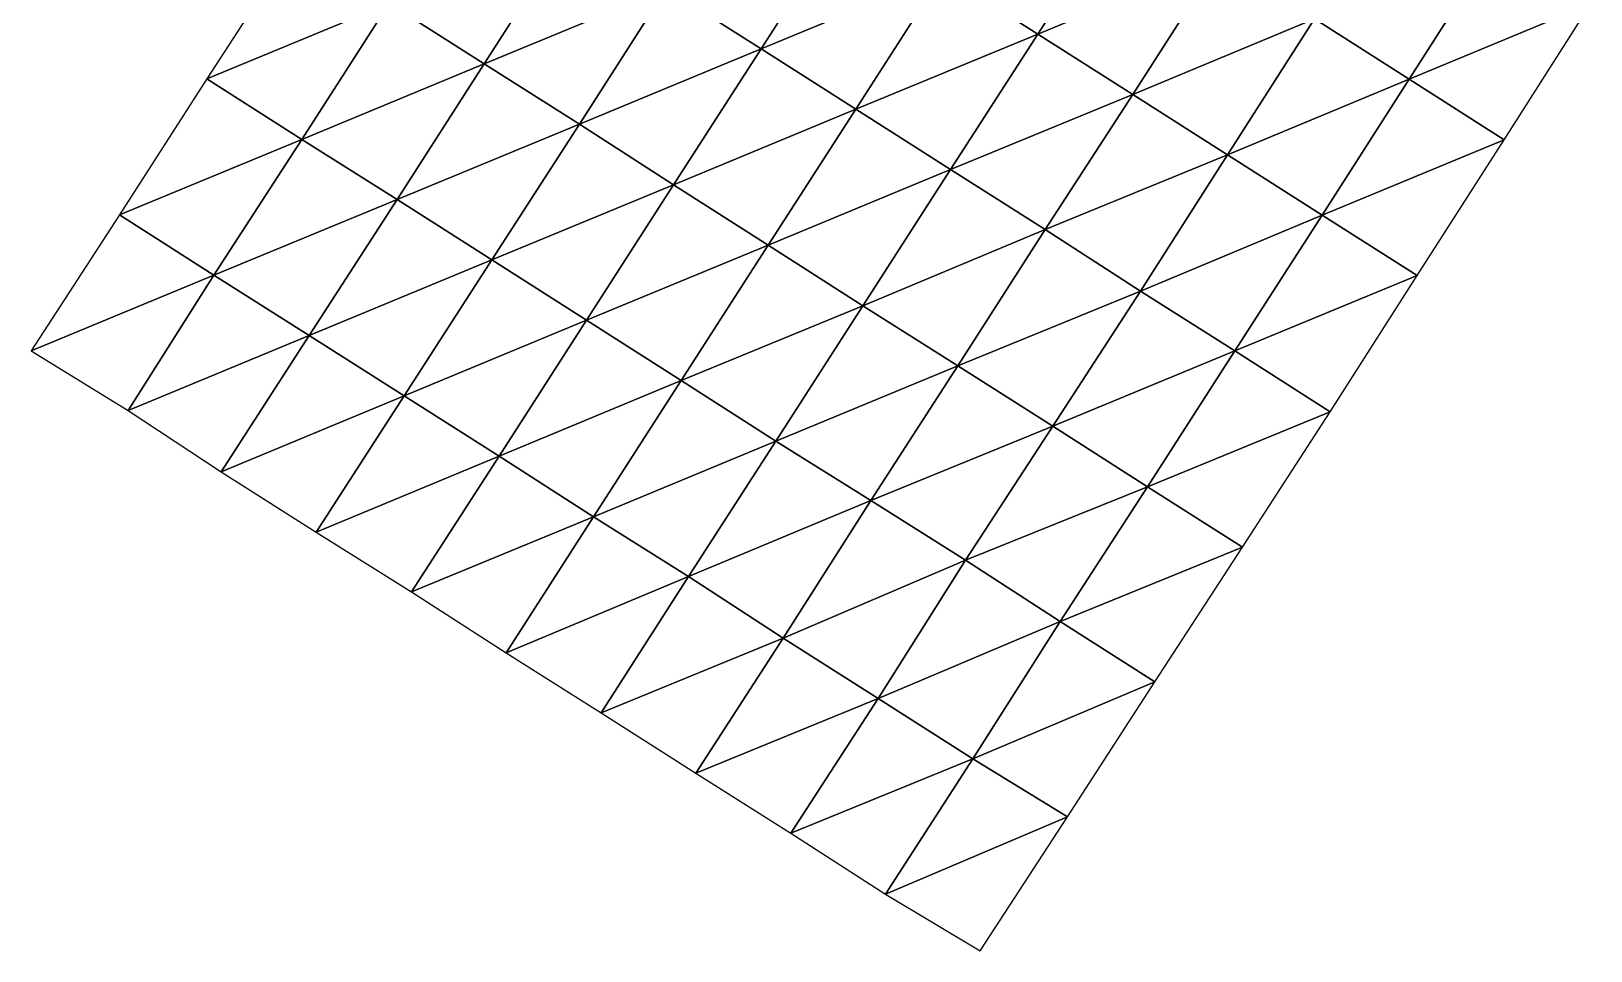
# Model space of a CAD drawing. Header units: inches. Extents: x -109483 to 85756, y -104953 to 104423.
# Drawn here: x -109483 to 57607, y -104953 to -6487 of the extents above; entities that cross this region are included whole.
import ezdxf

# ---------------------------------------------------------------- set-up
doc = ezdxf.new("R2010")
doc.units = ezdxf.units.IN
doc.header["$MEASUREMENT"] = 0
doc.layers.get('0').update_dxf_attribs({"true_color": 0xff5454})
doc.layers.add('Google_Earth_Terrain', color=7, linetype='Continuous', true_color=0x9900ff)

# ---------------------------------------------------------------- blocks, each defined once
blk = doc.blocks.new('Google_Earth_Terrain')
at = {"color": 252, "true_color": 0x898989}
mesh = blk.add_polyface(dxfattribs=at)
corners = [(7721, 7760, 51), (-11808, -318, -14), (-1638, -6792, 0)]
mesh.append_faces([[corners[k] for k in face] for face in [(0, 1, 2)]], dxfattribs={"color": 252})
mesh = blk.add_polyface(dxfattribs=at)
corners = [(17878, 1289, 100), (7721, 7760, 51), (-1638, -6792, 0)]
mesh.append_faces([[corners[k] for k in face] for face in [(0, 1, 2)]], dxfattribs={"color": 252})
mesh = blk.add_polyface(dxfattribs=at)
corners = [(-21968, 6148, 163), (-41443, -1922, 362), (-31286, -8376, 441)]
mesh.append_faces([[corners[k] for k in face] for face in [(0, 1, 2)]], dxfattribs={"color": 252})
mesh = blk.add_polyface(dxfattribs=at)
corners = [(-11808, -318, -14), (-21968, 6148, 163), (-31286, -8376, 441)]
mesh.append_faces([[corners[k] for k in face] for face in [(0, 1, 2)]], dxfattribs={"color": 252})
mesh = blk.add_polyface(dxfattribs=at)
corners = [(-51629, 4540, 211), (-71142, -3530, 201), (-60961, -9990, 271)]
mesh.append_faces([[corners[k] for k in face] for face in [(0, 1, 2)]], dxfattribs={"color": 252})
mesh = blk.add_polyface(dxfattribs=at)
corners = [(-41443, -1922, 362), (-51629, 4540, 211), (-60961, -9990, 271)]
mesh.append_faces([[corners[k] for k in face] for face in [(0, 1, 2)]], dxfattribs={"color": 252})
mesh = blk.add_polyface(dxfattribs=at)
corners = [(-71142, -3530, 201), (-81254, 2933, 298), (-90668, -11603, 173)]
mesh.append_faces([[corners[k] for k in face] for face in [(0, 1, 2)]], dxfattribs={"color": 252})
mesh = blk.add_polyface(dxfattribs=at)
corners = [(47442, 2889, 410), (28021, -5178, 179), (38152, -11637, 263)]
mesh.append_faces([[corners[k] for k in face] for face in [(0, 1, 2)]], dxfattribs={"color": 252})
mesh = blk.add_polyface(dxfattribs=at)
corners = [(57607, -3568, 363), (47442, 2889, 410), (38152, -11637, 263)]
mesh.append_faces([[corners[k] for k in face] for face in [(0, 1, 2)]], dxfattribs={"color": 252})
mesh = blk.add_polyface(dxfattribs=at)
corners = [(17878, 1289, 100), (-1638, -6792, 0), (8533, -13265)]
mesh.append_faces([[corners[k] for k in face] for face in [(0, 1, 2)]], dxfattribs={"color": 252})
mesh = blk.add_polyface(dxfattribs=at)
corners = [(28021, -5178, 179), (17878, 1289, 100), (8533, -13265)]
mesh.append_faces([[corners[k] for k in face] for face in [(0, 1, 2)]], dxfattribs={"color": 252})
mesh = blk.add_polyface(dxfattribs=at)
corners = [(-11808, -318, -14), (-31286, -8376, 441), (-21149, -14835, 389)]
mesh.append_faces([[corners[k] for k in face] for face in [(0, 1, 2)]], dxfattribs={"color": 252})
mesh = blk.add_polyface(dxfattribs=at)
corners = [(-1638, -6792, 0), (-11808, -318, -14), (-21149, -14835, 389)]
mesh.append_faces([[corners[k] for k in face] for face in [(0, 1, 2)]], dxfattribs={"color": 252})
mesh = blk.add_polyface(dxfattribs=at)
corners = [(-41443, -1922, 362), (-60961, -9990, 271), (-50755, -16429, 479)]
mesh.append_faces([[corners[k] for k in face] for face in [(0, 1, 2)]], dxfattribs={"color": 252})
mesh = blk.add_polyface(dxfattribs=at)
corners = [(-31286, -8376, 441), (-41443, -1922, 362), (-50755, -16429, 479)]
mesh.append_faces([[corners[k] for k in face] for face in [(0, 1, 2)]], dxfattribs={"color": 252})
mesh = blk.add_polyface(dxfattribs=at)
corners = [(-71142, -3530, 201), (-90668, -11603, 173), (-80497, -18066, 196)]
mesh.append_faces([[corners[k] for k in face] for face in [(0, 1, 2)]], dxfattribs={"color": 252})
mesh = blk.add_polyface(dxfattribs=at)
corners = [(-60961, -9990, 271), (-71142, -3530, 201), (-80497, -18066, 196)]
mesh.append_faces([[corners[k] for k in face] for face in [(0, 1, 2)]], dxfattribs={"color": 252})
mesh = blk.add_polyface(dxfattribs=at)
corners = [(57607, -3568, 363), (38152, -11637, 263), (48316, -18103, 236)]
mesh.append_faces([[corners[k] for k in face] for face in [(0, 1, 2)]], dxfattribs={"color": 252})
mesh = blk.add_polyface(dxfattribs=at)
corners = [(28021, -5178, 179), (8533, -13265), (18694, -19732, 47)]
mesh.append_faces([[corners[k] for k in face] for face in [(0, 1, 2)]], dxfattribs={"color": 252})
mesh = blk.add_polyface(dxfattribs=at)
corners = [(38152, -11637, 263), (28021, -5178, 179), (18694, -19732, 47)]
mesh.append_faces([[corners[k] for k in face] for face in [(0, 1, 2)]], dxfattribs={"color": 252})
mesh = blk.add_polyface(dxfattribs=at)
corners = [(-1638, -6792, 0), (-21149, -14835, 389), (-11005, -21279, 481)]
mesh.append_faces([[corners[k] for k in face] for face in [(0, 1, 2)]], dxfattribs={"color": 252})
mesh = blk.add_polyface(dxfattribs=at)
corners = [(8533, -13265), (-1638, -6792, 0), (-11005, -21279, 481)]
mesh.append_faces([[corners[k] for k in face] for face in [(0, 1, 2)]], dxfattribs={"color": 252})
mesh = blk.add_polyface(dxfattribs=at)
corners = [(-60961, -9990, 271), (-80497, -18066, 196), (-70272, -24503, 370)]
mesh.append_faces([[corners[k] for k in face] for face in [(0, 1, 2)]], dxfattribs={"color": 252})
mesh = blk.add_polyface(dxfattribs=at)
corners = [(-50755, -16429, 479), (-60961, -9990, 271), (-70272, -24503, 370)]
mesh.append_faces([[corners[k] for k in face] for face in [(0, 1, 2)]], dxfattribs={"color": 252})
mesh = blk.add_polyface(dxfattribs=at)
corners = [(-31286, -8376, 441), (-50755, -16429, 479), (-40676, -22928, 172)]
mesh.append_faces([[corners[k] for k in face] for face in [(0, 1, 2)]], dxfattribs={"color": 252})
mesh = blk.add_polyface(dxfattribs=at)
corners = [(-21149, -14835, 389), (-31286, -8376, 441), (-40676, -22928, 172)]
mesh.append_faces([[corners[k] for k in face] for face in [(0, 1, 2)]], dxfattribs={"color": 252})
mesh = blk.add_polyface(dxfattribs=at)
corners = [(-80497, -18066, 196), (-90668, -11603, 173), (-100027, -26143, 165)]
mesh.append_faces([[corners[k] for k in face] for face in [(0, 1, 2)]], dxfattribs={"color": 252})
mesh = blk.add_polyface(dxfattribs=at)
corners = [(38152, -11637, 263), (18694, -19732, 47), (28821, -26178, 194)]
mesh.append_faces([[corners[k] for k in face] for face in [(0, 1, 2)]], dxfattribs={"color": 252})
mesh = blk.add_polyface(dxfattribs=at)
corners = [(48316, -18103, 236), (38152, -11637, 263), (28821, -26178, 194)]
mesh.append_faces([[corners[k] for k in face] for face in [(0, 1, 2)]], dxfattribs={"color": 252})
mesh = blk.add_polyface(dxfattribs=at)
corners = [(8533, -13265), (-11005, -21279, 481), (-867, -27734, 470)]
mesh.append_faces([[corners[k] for k in face] for face in [(0, 1, 2)]], dxfattribs={"color": 252})
mesh = blk.add_polyface(dxfattribs=at)
corners = [(18694, -19732, 47), (8533, -13265), (-867, -27734, 470)]
mesh.append_faces([[corners[k] for k in face] for face in [(0, 1, 2)]], dxfattribs={"color": 252})
mesh = blk.add_polyface(dxfattribs=at)
corners = [(-21149, -14835, 389), (-40676, -22928, 172), (-30527, -29410, 90)]
mesh.append_faces([[corners[k] for k in face] for face in [(0, 1, 2)]], dxfattribs={"color": 252})
mesh = blk.add_polyface(dxfattribs=at)
corners = [(-11005, -21279, 481), (-21149, -14835, 389), (-30527, -29410, 90)]
mesh.append_faces([[corners[k] for k in face] for face in [(0, 1, 2)]], dxfattribs={"color": 252})
mesh = blk.add_polyface(dxfattribs=at)
corners = [(-50755, -16429, 479), (-70272, -24503, 370), (-60118, -30955, 394)]
mesh.append_faces([[corners[k] for k in face] for face in [(0, 1, 2)]], dxfattribs={"color": 252})
mesh = blk.add_polyface(dxfattribs=at)
corners = [(-40676, -22928, 172), (-50755, -16429, 479), (-60118, -30955, 394)]
mesh.append_faces([[corners[k] for k in face] for face in [(0, 1, 2)]], dxfattribs={"color": 252})
mesh = blk.add_polyface(dxfattribs=at)
corners = [(-80497, -18066, 196), (-100027, -26143, 165), (-89901, -32623, 100)]
mesh.append_faces([[corners[k] for k in face] for face in [(0, 1, 2)]], dxfattribs={"color": 252})
mesh = blk.add_polyface(dxfattribs=at)
corners = [(-70272, -24503, 370), (-80497, -18066, 196), (-89901, -32623, 100)]
mesh.append_faces([[corners[k] for k in face] for face in [(0, 1, 2)]], dxfattribs={"color": 252})
mesh = blk.add_polyface(dxfattribs=at)
corners = [(48316, -18103, 236), (28821, -26178, 194), (38997, -32655, 141)]
mesh.append_faces([[corners[k] for k in face] for face in [(0, 1, 2)]], dxfattribs={"color": 252})
mesh = blk.add_polyface(dxfattribs=at)
corners = [(18694, -19732, 47), (-867, -27734, 470), (9350, -34312, -86)]
mesh.append_faces([[corners[k] for k in face] for face in [(0, 1, 2)]], dxfattribs={"color": 252})
mesh = blk.add_polyface(dxfattribs=at)
corners = [(28821, -26178, 194), (18694, -19732, 47), (9350, -34312, -86)]
mesh.append_faces([[corners[k] for k in face] for face in [(0, 1, 2)]], dxfattribs={"color": 252})
mesh = blk.add_polyface(dxfattribs=at)
corners = [(-11005, -21279, 481), (-30527, -29410, 90), (-20367, -35899, 8)]
mesh.append_faces([[corners[k] for k in face] for face in [(0, 1, 2)]], dxfattribs={"color": 252})
mesh = blk.add_polyface(dxfattribs=at)
corners = [(-867, -27734, 470), (-11005, -21279, 481), (-20367, -35899, 8)]
mesh.append_faces([[corners[k] for k in face] for face in [(0, 1, 2)]], dxfattribs={"color": 252})
mesh = blk.add_polyface(dxfattribs=at)
corners = [(-40676, -22928, 172), (-60118, -30955, 394), (-49989, -37426, 336)]
mesh.append_faces([[corners[k] for k in face] for face in [(0, 1, 2)]], dxfattribs={"color": 252})
mesh = blk.add_polyface(dxfattribs=at)
corners = [(-30527, -29410, 90), (-40676, -22928, 172), (-49989, -37426, 336)]
mesh.append_faces([[corners[k] for k in face] for face in [(0, 1, 2)]], dxfattribs={"color": 252})
mesh = blk.add_polyface(dxfattribs=at)
corners = [(-70272, -24503, 370), (-89901, -32623, 100), (-79713, -39079, 151)]
mesh.append_faces([[corners[k] for k in face] for face in [(0, 1, 2)]], dxfattribs={"color": 252})
mesh = blk.add_polyface(dxfattribs=at)
corners = [(-60118, -30955, 394), (-70272, -24503, 370), (-79713, -39079, 151)]
mesh.append_faces([[corners[k] for k in face] for face in [(0, 1, 2)]], dxfattribs={"color": 252})
mesh = blk.add_polyface(dxfattribs=at)
corners = [(-89901, -32623, 100), (-100027, -26143, 165), (-109483, -40724, 13)]
mesh.append_faces([[corners[k] for k in face] for face in [(0, 1, 2)]], dxfattribs={"color": 252})
mesh = blk.add_polyface(dxfattribs=at)
corners = [(28821, -26178, 194), (9350, -34312, -86), (19459, -40702, 240)]
mesh.append_faces([[corners[k] for k in face] for face in [(0, 1, 2)]], dxfattribs={"color": 252})
mesh = blk.add_polyface(dxfattribs=at)
corners = [(38997, -32655, 141), (28821, -26178, 194), (19459, -40702, 240)]
mesh.append_faces([[corners[k] for k in face] for face in [(0, 1, 2)]], dxfattribs={"color": 252})
mesh = blk.add_polyface(dxfattribs=at)
corners = [(-867, -27734, 470), (-20367, -35899, 8), (-10200, -42307, 240)]
mesh.append_faces([[corners[k] for k in face] for face in [(0, 1, 2)]], dxfattribs={"color": 252})
mesh = blk.add_polyface(dxfattribs=at)
corners = [(9350, -34312, -86), (-867, -27734, 470), (-10200, -42307, 240)]
mesh.append_faces([[corners[k] for k in face] for face in [(0, 1, 2)]], dxfattribs={"color": 252})
mesh = blk.add_polyface(dxfattribs=at)
corners = [(-30527, -29410, 90), (-49989, -37426, 336), (-39852, -43903, 275)]
mesh.append_faces([[corners[k] for k in face] for face in [(0, 1, 2)]], dxfattribs={"color": 252})
mesh = blk.add_polyface(dxfattribs=at)
corners = [(-20367, -35899, 8), (-30527, -29410, 90), (-39852, -43903, 275)]
mesh.append_faces([[corners[k] for k in face] for face in [(0, 1, 2)]], dxfattribs={"color": 252})
mesh = blk.add_polyface(dxfattribs=at)
corners = [(-60118, -30955, 394), (-79713, -39079, 151), (-69540, -45536, 184)]
mesh.append_faces([[corners[k] for k in face] for face in [(0, 1, 2)]], dxfattribs={"color": 252})
mesh = blk.add_polyface(dxfattribs=at)
corners = [(-49989, -37426, 336), (-60118, -30955, 394), (-69540, -45536, 184)]
mesh.append_faces([[corners[k] for k in face] for face in [(0, 1, 2)]], dxfattribs={"color": 252})
mesh = blk.add_polyface(dxfattribs=at)
corners = [(-89901, -32623, 100), (-109483, -40724, 13), (-99111, -47089, 358)]
mesh.append_faces([[corners[k] for k in face] for face in [(0, 1, 2)]], dxfattribs={"color": 252})
mesh = blk.add_polyface(dxfattribs=at)
corners = [(-79713, -39079, 151), (-89901, -32623, 100), (-99111, -47089, 358)]
mesh.append_faces([[corners[k] for k in face] for face in [(0, 1, 2)]], dxfattribs={"color": 252})
mesh = blk.add_polyface(dxfattribs=at)
corners = [(38997, -32655, 141), (19459, -40702, 240), (29680, -47240)]
mesh.append_faces([[corners[k] for k in face] for face in [(0, 1, 2)]], dxfattribs={"color": 252})
mesh = blk.add_polyface(dxfattribs=at)
corners = [(9350, -34312, -86), (-10200, -42307, 240), (-44, -48776, 223)]
mesh.append_faces([[corners[k] for k in face] for face in [(0, 1, 2)]], dxfattribs={"color": 252})
mesh = blk.add_polyface(dxfattribs=at)
corners = [(19459, -40702, 240), (9350, -34312, -86), (-44, -48776, 223)]
mesh.append_faces([[corners[k] for k in face] for face in [(0, 1, 2)]], dxfattribs={"color": 252})
mesh = blk.add_polyface(dxfattribs=at)
corners = [(-20367, -35899, 8), (-39852, -43903, 275), (-29704, -50375, 243)]
mesh.append_faces([[corners[k] for k in face] for face in [(0, 1, 2)]], dxfattribs={"color": 252})
mesh = blk.add_polyface(dxfattribs=at)
corners = [(-10200, -42307, 240), (-20367, -35899, 8), (-29704, -50375, 243)]
mesh.append_faces([[corners[k] for k in face] for face in [(0, 1, 2)]], dxfattribs={"color": 252})
mesh = blk.add_polyface(dxfattribs=at)
corners = [(-49989, -37426, 336), (-69540, -45536, 184), (-59361, -51979, 250)]
mesh.append_faces([[corners[k] for k in face] for face in [(0, 1, 2)]], dxfattribs={"color": 252})
mesh = blk.add_polyface(dxfattribs=at)
corners = [(-39852, -43903, 275), (-49989, -37426, 336), (-59361, -51979, 250)]
mesh.append_faces([[corners[k] for k in face] for face in [(0, 1, 2)]], dxfattribs={"color": 252})
mesh = blk.add_polyface(dxfattribs=at)
corners = [(-79713, -39079, 151), (-99111, -47089, 358), (-89132, -53663, 32)]
mesh.append_faces([[corners[k] for k in face] for face in [(0, 1, 2)]], dxfattribs={"color": 252})
mesh = blk.add_polyface(dxfattribs=at)
corners = [(-69540, -45536, 184), (-79713, -39079, 151), (-89132, -53663, 32)]
mesh.append_faces([[corners[k] for k in face] for face in [(0, 1, 2)]], dxfattribs={"color": 252})
mesh = blk.add_polyface(dxfattribs=at)
corners = [(19459, -40702, 240), (-44, -48776, 223), (10122, -55267, 149)]
mesh.append_faces([[corners[k] for k in face] for face in [(0, 1, 2)]], dxfattribs={"color": 252})
mesh = blk.add_polyface(dxfattribs=at)
corners = [(29680, -47240), (19459, -40702, 240), (10122, -55267, 149)]
mesh.append_faces([[corners[k] for k in face] for face in [(0, 1, 2)]], dxfattribs={"color": 252})
mesh = blk.add_polyface(dxfattribs=at)
corners = [(-10200, -42307, 240), (-29704, -50375, 243), (-19538, -56749, 479)]
mesh.append_faces([[corners[k] for k in face] for face in [(0, 1, 2)]], dxfattribs={"color": 252})
mesh = blk.add_polyface(dxfattribs=at)
corners = [(-44, -48776, 223), (-10200, -42307, 240), (-19538, -56749, 479)]
mesh.append_faces([[corners[k] for k in face] for face in [(0, 1, 2)]], dxfattribs={"color": 252})
mesh = blk.add_polyface(dxfattribs=at)
corners = [(-39852, -43903, 275), (-59361, -51979, 250), (-49231, -58478, 155)]
mesh.append_faces([[corners[k] for k in face] for face in [(0, 1, 2)]], dxfattribs={"color": 252})
mesh = blk.add_polyface(dxfattribs=at)
corners = [(-29704, -50375, 243), (-39852, -43903, 275), (-49231, -58478, 155)]
mesh.append_faces([[corners[k] for k in face] for face in [(0, 1, 2)]], dxfattribs={"color": 252})
mesh = blk.add_polyface(dxfattribs=at)
corners = [(-69540, -45536, 184), (-89132, -53663, 32), (-78968, -60139, 20)]
mesh.append_faces([[corners[k] for k in face] for face in [(0, 1, 2)]], dxfattribs={"color": 252})
mesh = blk.add_polyface(dxfattribs=at)
corners = [(-59361, -51979, 250), (-69540, -45536, 184), (-78968, -60139, 20)]
mesh.append_faces([[corners[k] for k in face] for face in [(0, 1, 2)]], dxfattribs={"color": 252})
mesh = blk.add_polyface(dxfattribs=at)
corners = [(29680, -47240), (10122, -55267, 149), (20277, -61724, 175)]
mesh.append_faces([[corners[k] for k in face] for face in [(0, 1, 2)]], dxfattribs={"color": 252})
mesh = blk.add_polyface(dxfattribs=at)
corners = [(-44, -48776, 223), (-19538, -56749, 479), (-9402, -63134, 642)]
mesh.append_faces([[corners[k] for k in face] for face in [(0, 1, 2)]], dxfattribs={"color": 252})
mesh = blk.add_polyface(dxfattribs=at)
corners = [(10122, -55267, 149), (-44, -48776, 223), (-9402, -63134, 642)]
mesh.append_faces([[corners[k] for k in face] for face in [(0, 1, 2)]], dxfattribs={"color": 252})
mesh = blk.add_polyface(dxfattribs=at)
corners = [(-29704, -50375, 243), (-49231, -58478, 155), (-39045, -64884, 295)]
mesh.append_faces([[corners[k] for k in face] for face in [(0, 1, 2)]], dxfattribs={"color": 252})
mesh = blk.add_polyface(dxfattribs=at)
corners = [(-19538, -56749, 479), (-29704, -50375, 243), (-39045, -64884, 295)]
mesh.append_faces([[corners[k] for k in face] for face in [(0, 1, 2)]], dxfattribs={"color": 252})
mesh = blk.add_polyface(dxfattribs=at)
corners = [(-59361, -51979, 250), (-78968, -60139, 20), (-68732, -66534, 196)]
mesh.append_faces([[corners[k] for k in face] for face in [(0, 1, 2)]], dxfattribs={"color": 252})
mesh = blk.add_polyface(dxfattribs=at)
corners = [(-49231, -58478, 155), (-59361, -51979, 250), (-68732, -66534, 196)]
mesh.append_faces([[corners[k] for k in face] for face in [(0, 1, 2)]], dxfattribs={"color": 252})
mesh = blk.add_polyface(dxfattribs=at)
corners = [(-19538, -56749, 479), (-39045, -64884, 295), (-28925, -71473, 26)]
mesh.append_faces([[corners[k] for k in face] for face in [(0, 1, 2)]], dxfattribs={"color": 252})
mesh = blk.add_polyface(dxfattribs=at)
corners = [(-9402, -63134, 642), (-19538, -56749, 479), (-28925, -71473, 26)]
mesh.append_faces([[corners[k] for k in face] for face in [(0, 1, 2)]], dxfattribs={"color": 252})
mesh = blk.add_polyface(dxfattribs=at)
corners = [(10122, -55267, 149), (-9402, -63134, 642), (744, -69687, 410)]
mesh.append_faces([[corners[k] for k in face] for face in [(0, 1, 2)]], dxfattribs={"color": 252})
mesh = blk.add_polyface(dxfattribs=at)
corners = [(20277, -61724, 175), (10122, -55267, 149), (744, -69687, 410)]
mesh.append_faces([[corners[k] for k in face] for face in [(0, 1, 2)]], dxfattribs={"color": 252})
mesh = blk.add_polyface(dxfattribs=at)
corners = [(-49231, -58478, 155), (-68732, -66534, 196), (-58603, -73045, 102)]
mesh.append_faces([[corners[k] for k in face] for face in [(0, 1, 2)]], dxfattribs={"color": 252})
mesh = blk.add_polyface(dxfattribs=at)
corners = [(-39045, -64884, 295), (-49231, -58478, 155), (-58603, -73045, 102)]
mesh.append_faces([[corners[k] for k in face] for face in [(0, 1, 2)]], dxfattribs={"color": 252})
mesh = blk.add_polyface(dxfattribs=at)
corners = [(20277, -61724, 175), (744, -69687, 410), (10891, -76155, 387)]
mesh.append_faces([[corners[k] for k in face] for face in [(0, 1, 2)]], dxfattribs={"color": 252})
mesh = blk.add_polyface(dxfattribs=at)
corners = [(-9402, -63134, 642), (-28925, -71473, 26), (-18756, -77948, 22)]
mesh.append_faces([[corners[k] for k in face] for face in [(0, 1, 2)]], dxfattribs={"color": 252})
mesh = blk.add_polyface(dxfattribs=at)
corners = [(744, -69687, 410), (-9402, -63134, 642), (-18756, -77948, 22)]
mesh.append_faces([[corners[k] for k in face] for face in [(0, 1, 2)]], dxfattribs={"color": 252})
mesh = blk.add_polyface(dxfattribs=at)
corners = [(-39045, -64884, 295), (-58603, -73045, 102), (-48424, -79481, 165)]
mesh.append_faces([[corners[k] for k in face] for face in [(0, 1, 2)]], dxfattribs={"color": 252})
mesh = blk.add_polyface(dxfattribs=at)
corners = [(-28925, -71473, 26), (-39045, -64884, 295), (-48424, -79481, 165)]
mesh.append_faces([[corners[k] for k in face] for face in [(0, 1, 2)]], dxfattribs={"color": 252})
mesh = blk.add_polyface(dxfattribs=at)
corners = [(744, -69687, 410), (-18756, -77948, 22), (-8588, -84392, 74)]
mesh.append_faces([[corners[k] for k in face] for face in [(0, 1, 2)]], dxfattribs={"color": 252})
mesh = blk.add_polyface(dxfattribs=at)
corners = [(10891, -76155, 387), (744, -69687, 410), (-8588, -84392, 74)]
mesh.append_faces([[corners[k] for k in face] for face in [(0, 1, 2)]], dxfattribs={"color": 252})
mesh = blk.add_polyface(dxfattribs=at)
corners = [(-28925, -71473, 26), (-48424, -79481, 165), (-38265, -85948, 164)]
mesh.append_faces([[corners[k] for k in face] for face in [(0, 1, 2)]], dxfattribs={"color": 252})
mesh = blk.add_polyface(dxfattribs=at)
corners = [(-18756, -77948, 22), (-28925, -71473, 26), (-38265, -85948, 164)]
mesh.append_faces([[corners[k] for k in face] for face in [(0, 1, 2)]], dxfattribs={"color": 252})
mesh = blk.add_polyface(dxfattribs=at)
corners = [(10891, -76155, 387), (-8588, -84392, 74), (1539, -90600, 510)]
mesh.append_faces([[corners[k] for k in face] for face in [(0, 1, 2)]], dxfattribs={"color": 252})
mesh = blk.add_polyface(dxfattribs=at)
corners = [(-18756, -77948, 22), (-38265, -85948, 164), (-28095, -92357, 258)]
mesh.append_faces([[corners[k] for k in face] for face in [(0, 1, 2)]], dxfattribs={"color": 252})
mesh = blk.add_polyface(dxfattribs=at)
corners = [(-8588, -84392, 74), (-18756, -77948, 22), (-28095, -92357, 258)]
mesh.append_faces([[corners[k] for k in face] for face in [(0, 1, 2)]], dxfattribs={"color": 252})
mesh = blk.add_polyface(dxfattribs=at)
corners = [(-8588, -84392, 74), (-28095, -92357, 258), (-17944, -98873, 177)]
mesh.append_faces([[corners[k] for k in face] for face in [(0, 1, 2)]], dxfattribs={"color": 252})
mesh = blk.add_polyface(dxfattribs=at)
corners = [(1539, -90600, 510), (-8588, -84392, 74), (-17944, -98873, 177)]
mesh.append_faces([[corners[k] for k in face] for face in [(0, 1, 2)]], dxfattribs={"color": 252})
mesh = blk.add_polyface(dxfattribs=at)
corners = [(1539, -90600, 510), (-17944, -98873, 177), (-7800, -104953, 729)]
mesh.append_faces([[corners[k] for k in face] for face in [(0, 1, 2)]], dxfattribs={"color": 252})

msp = doc.modelspace()

# ---------------------------------------------------------------- block references
at = {"layer": 'Google_Earth_Terrain'}
msp.add_blockref('Google_Earth_Terrain', (0, 0), dxfattribs=at)

doc.saveas('drawing.dxf')
